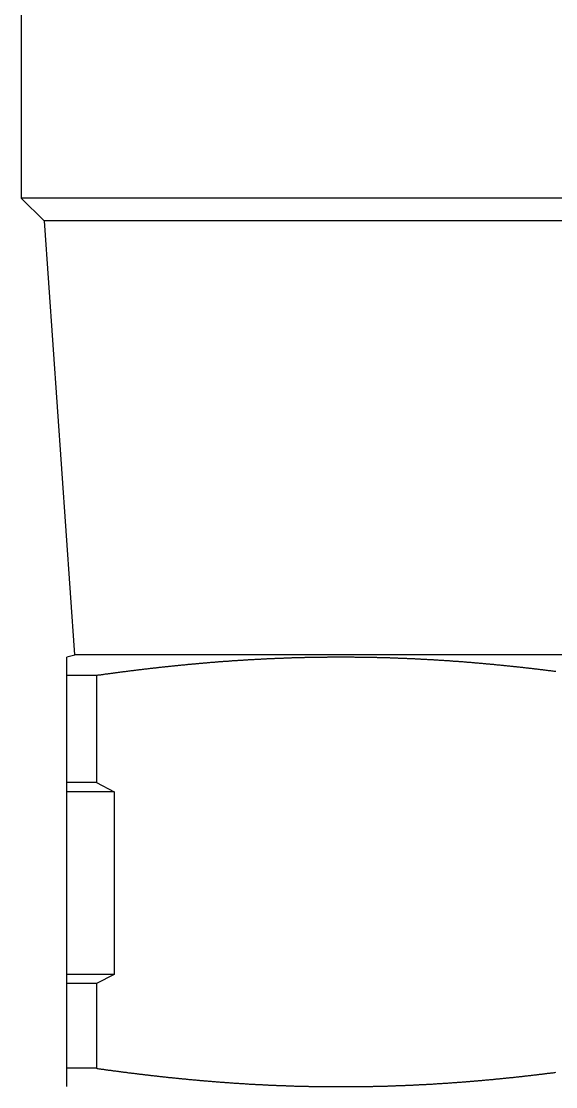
# Model space of a CAD drawing. Extents: x -4 to 101, y -20 to 69.
# Drawn here: x 87.17 to 93.02, y 7.35 to 19.02 of the extents above; entities that cross this region are included whole.
import ezdxf

# ---------------------------------------------------------------- set-up
doc = ezdxf.new("R2010")
doc.units = 0
doc.layers.get('0').update_dxf_attribs({"linetype": 'CONTINUOUS'})

msp = doc.modelspace()

# ---------------------------------------------------------------- linework, layer by layer
at = {"color": 7, "linetype": 'CONTINUOUS'}
for p, q in [((87.169, 19.481), (87.169, 17.081)), ((87.169, 17.081), (87.419, 16.831)), ((100.169, 17.081), (87.169, 17.081)), ((87.419, 16.831), (87.751, 12.081)), ((99.919, 16.831), (87.419, 16.831)), ((87.769, 12.081), (87.669, 12.054)), ((87.669, 7.352), (87.669, 12.054)), ((99.587, 12.081), (87.751, 12.081)), ((87.991, 11.853), (87.669, 11.853)), ((87.991, 11.853), (87.991, 10.681)), ((87.991, 10.681), (87.669, 10.681)), ((87.991, 10.681), (88.185, 10.581)), ((88.185, 10.581), (87.669, 10.581)), ((88.185, 10.581), (88.185, 8.581)), ((88.185, 8.581), (87.669, 8.581)), ((88.185, 8.581), (87.991, 8.481)), ((87.991, 8.481), (87.669, 8.481)), ((87.991, 8.481), (87.991, 7.553)), ((87.991, 7.553), (87.669, 7.553))]:
    msp.add_line(p, q, dxfattribs=at)
at = {"color": 7}
for points in [[(93.022, 11.897, 0), (93.013, 11.898, 0), (93.004, 11.899, 0), (92.996, 11.9, 0), (92.987, 11.902, 0), (92.978, 11.903, 0), (92.969, 11.904, 0), (92.961, 11.905, 0), (92.952, 11.906, 0), (92.943, 11.907, 0), (92.934, 11.908, 0), (92.925, 11.909, 0), (92.917, 11.91, 0), (92.908, 11.911, 0), (92.899, 11.912, 0), (92.89, 11.913, 0), (92.882, 11.915, 0), (92.873, 11.916, 0), (92.864, 11.917, 0), (92.855, 11.918, 0), (92.846, 11.919, 0), (92.838, 11.92, 0), (92.829, 11.921, 0), (92.82, 11.922, 0), (92.811, 11.923, 0), (92.802, 11.924, 0), (92.793, 11.925, 0), (92.785, 11.926, 0), (92.776, 11.927, 0), (92.767, 11.928, 0), (92.758, 11.929, 0), (92.749, 11.93, 0), (92.741, 11.931, 0), (92.732, 11.932, 0), (92.723, 11.933, 0), (92.714, 11.934, 0), (92.706, 11.935, 0), (92.697, 11.936, 0), (92.688, 11.937, 0), (92.679, 11.938, 0), (92.67, 11.939, 0), (92.662, 11.94, 0), (92.653, 11.941, 0), (92.644, 11.942, 0), (92.635, 11.943, 0), (92.626, 11.944, 0), (92.618, 11.945, 0), (92.609, 11.946, 0), (92.6, 11.947, 0), (92.591, 11.948, 0), (92.582, 11.949, 0), (92.573, 11.95, 0), (92.565, 11.95, 0), (92.556, 11.951, 0), (92.547, 11.952, 0), (92.538, 11.953, 0), (92.529, 11.954, 0), (92.521, 11.955, 0), (92.512, 11.956, 0), (92.503, 11.957, 0), (92.494, 11.958, 0), (92.485, 11.959, 0), (92.477, 11.96, 0), (92.468, 11.961, 0), (92.459, 11.961, 0), (92.45, 11.962, 0), (92.441, 11.963, 0), (92.433, 11.964, 0), (92.424, 11.965, 0), (92.415, 11.966, 0), (92.406, 11.967, 0), (92.397, 11.968, 0), (92.388, 11.968, 0), (92.38, 11.969, 0), (92.371, 11.97, 0), (92.362, 11.971, 0), (92.353, 11.972, 0), (92.344, 11.973, 0), (92.336, 11.973, 0), (92.327, 11.974, 0), (92.318, 11.975, 0), (92.309, 11.976, 0), (92.3, 11.977, 0), (92.291, 11.978, 0), (92.283, 11.978, 0), (92.274, 11.979, 0), (92.265, 11.98, 0), (92.256, 11.981, 0), (92.247, 11.982, 0), (92.239, 11.982, 0), (92.23, 11.983, 0), (92.221, 11.984, 0), (92.212, 11.985, 0), (92.203, 11.986, 0), (92.195, 11.986, 0), (92.186, 11.987, 0), (92.177, 11.988, 0), (92.168, 11.989, 0), (92.159, 11.989, 0), (92.15, 11.99, 0), (92.141, 11.991, 0), (92.133, 11.992, 0), (92.124, 11.992, 0), (92.115, 11.993, 0), (92.106, 11.994, 0), (92.097, 11.995, 0), (92.089, 11.995, 0), (92.08, 11.996, 0), (92.071, 11.997, 0), (92.062, 11.997, 0), (92.053, 11.998, 0), (92.044, 11.999, 0), (92.036, 11.999, 0), (92.027, 12, 0), (92.018, 12.001, 0), (92.009, 12.002, 0), (92, 12.002, 0), (91.991, 12.003, 0), (91.983, 12.004, 0), (91.974, 12.004, 0), (91.965, 12.005, 0), (91.956, 12.006, 0), (91.947, 12.006, 0), (91.939, 12.007, 0), (91.93, 12.008, 0), (91.921, 12.008, 0), (91.912, 12.009, 0), (91.903, 12.009, 0), (91.894, 12.01, 0), (91.885, 12.011, 0), (91.877, 12.011, 0), (91.868, 12.012, 0), (91.859, 12.013, 0), (91.85, 12.013, 0), (91.841, 12.014, 0), (91.832, 12.014, 0), (91.824, 12.015, 0), (91.815, 12.016, 0), (91.806, 12.016, 0), (91.797, 12.017, 0), (91.788, 12.017, 0), (91.779, 12.018, 0), (91.771, 12.018, 0), (91.762, 12.019, 0), (91.753, 12.02, 0), (91.744, 12.02, 0), (91.735, 12.021, 0), (91.726, 12.021, 0), (91.718, 12.022, 0), (91.709, 12.022, 0), (91.7, 12.023, 0), (91.691, 12.023, 0), (91.682, 12.024, 0), (91.673, 12.024, 0), (91.665, 12.025, 0), (91.656, 12.025, 0), (91.647, 12.026, 0), (91.638, 12.026, 0), (91.629, 12.027, 0), (91.62, 12.027, 0), (91.612, 12.028, 0), (91.603, 12.028, 0), (91.594, 12.029, 0), (91.585, 12.029, 0), (91.576, 12.03, 0), (91.567, 12.03, 0), (91.558, 12.031, 0), (91.55, 12.031, 0), (91.541, 12.032, 0), (91.532, 12.032, 0), (91.523, 12.033, 0), (91.514, 12.033, 0), (91.505, 12.034, 0), (91.496, 12.034, 0), (91.488, 12.034, 0), (91.479, 12.035, 0), (91.47, 12.035, 0), (91.461, 12.036, 0), (91.452, 12.036, 0), (91.443, 12.036, 0), (91.435, 12.037, 0), (91.426, 12.037, 0), (91.417, 12.038, 0), (91.408, 12.038, 0), (91.399, 12.038, 0), (91.39, 12.039, 0), (91.382, 12.039, 0), (91.373, 12.04, 0), (91.364, 12.04, 0), (91.355, 12.04, 0), (91.346, 12.041, 0), (91.337, 12.041, 0), (91.328, 12.041, 0), (91.32, 12.042, 0), (91.311, 12.042, 0), (91.302, 12.042, 0), (91.293, 12.043, 0), (91.284, 12.043, 0), (91.275, 12.043, 0), (91.266, 12.044, 0), (91.258, 12.044, 0), (91.249, 12.044, 0), (91.24, 12.044, 0), (91.231, 12.045, 0), (91.222, 12.045, 0), (91.213, 12.045, 0), (91.204, 12.046, 0), (91.196, 12.046, 0), (91.187, 12.046, 0), (91.178, 12.046, 0), (91.169, 12.047, 0), (91.16, 12.047, 0), (91.151, 12.047, 0), (91.142, 12.047, 0), (91.134, 12.048, 0), (91.125, 12.048, 0), (91.116, 12.048, 0), (91.107, 12.049, 0), (91.098, 12.049, 0), (91.089, 12.049, 0), (91.081, 12.049, 0), (91.072, 12.049, 0), (91.063, 12.05, 0), (91.054, 12.05, 0), (91.045, 12.05, 0), (91.036, 12.05, 0), (91.027, 12.05, 0), (91.019, 12.05, 0), (91.01, 12.051, 0), (91.001, 12.051, 0), (90.992, 12.051, 0), (90.983, 12.051, 0), (90.974, 12.051, 0), (90.965, 12.052, 0), (90.957, 12.052, 0), (90.948, 12.052, 0), (90.939, 12.052, 0), (90.93, 12.052, 0), (90.921, 12.052, 0), (90.912, 12.052, 0), (90.903, 12.053, 0), (90.895, 12.053, 0), (90.886, 12.053, 0), (90.877, 12.053, 0), (90.868, 12.053, 0), (90.859, 12.053, 0), (90.85, 12.053, 0), (90.841, 12.053, 0), (90.833, 12.053, 0), (90.824, 12.053, 0), (90.815, 12.054, 0), (90.806, 12.054, 0), (90.797, 12.054, 0), (90.788, 12.054, 0), (90.779, 12.054, 0), (90.771, 12.054, 0), (90.762, 12.054, 0), (90.753, 12.054, 0), (90.744, 12.054, 0), (90.735, 12.054, 0), (90.726, 12.054, 0), (90.718, 12.054, 0), (90.709, 12.054, 0), (90.7, 12.054, 0), (90.691, 12.054, 0), (90.682, 12.054, 0), (90.673, 12.054, 0), (90.664, 12.054, 0), (90.656, 12.054, 0), (90.647, 12.054, 0), (90.638, 12.054, 0), (90.629, 12.054, 0), (90.62, 12.054, 0), (90.611, 12.054, 0), (90.602, 12.054, 0), (90.594, 12.054, 0), (90.585, 12.054, 0), (90.576, 12.054, 0), (90.567, 12.054, 0), (90.558, 12.054, 0), (90.549, 12.054, 0), (90.54, 12.054, 0), (90.531, 12.054, 0), (90.523, 12.054, 0), (90.514, 12.053, 0), (90.505, 12.053, 0), (90.496, 12.053, 0), (90.487, 12.053, 0), (90.478, 12.053, 0), (90.469, 12.053, 0), (90.461, 12.053, 0), (90.452, 12.053, 0), (90.443, 12.053, 0), (90.434, 12.053, 0), (90.425, 12.052, 0), (90.416, 12.052, 0), (90.407, 12.052, 0), (90.399, 12.052, 0), (90.39, 12.052, 0), (90.381, 12.052, 0), (90.372, 12.052, 0), (90.363, 12.051, 0), (90.354, 12.051, 0), (90.346, 12.051, 0), (90.337, 12.051, 0), (90.328, 12.051, 0), (90.319, 12.05, 0), (90.31, 12.05, 0), (90.301, 12.05, 0), (90.292, 12.05, 0), (90.284, 12.05, 0), (90.275, 12.05, 0), (90.266, 12.049, 0), (90.257, 12.049, 0), (90.248, 12.049, 0), (90.239, 12.049, 0), (90.23, 12.048, 0), (90.222, 12.048, 0), (90.213, 12.048, 0), (90.204, 12.048, 0), (90.195, 12.047, 0), (90.186, 12.047, 0), (90.177, 12.047, 0), (90.168, 12.047, 0), (90.16, 12.046, 0), (90.151, 12.046, 0), (90.142, 12.046, 0), (90.133, 12.046, 0), (90.124, 12.045, 0), (90.115, 12.045, 0), (90.106, 12.045, 0), (90.098, 12.044, 0), (90.089, 12.044, 0), (90.08, 12.044, 0), (90.071, 12.043, 0), (90.062, 12.043, 0), (90.053, 12.043, 0), (90.045, 12.043, 0), (90.036, 12.042, 0), (90.027, 12.042, 0), (90.018, 12.042, 0), (90.009, 12.041, 0), (90, 12.041, 0), (89.992, 12.04, 0), (89.983, 12.04, 0), (89.974, 12.04, 0), (89.965, 12.04, 0), (89.956, 12.039, 0), (89.947, 12.039, 0), (89.938, 12.038, 0), (89.93, 12.038, 0), (89.921, 12.038, 0), (89.912, 12.037, 0), (89.903, 12.037, 0), (89.894, 12.036, 0), (89.885, 12.036, 0), (89.876, 12.036, 0), (89.868, 12.035, 0), (89.859, 12.035, 0), (89.85, 12.034, 0), (89.841, 12.034, 0), (89.832, 12.034, 0), (89.823, 12.033, 0), (89.814, 12.033, 0), (89.806, 12.032, 0), (89.797, 12.032, 0), (89.788, 12.031, 0), (89.779, 12.031, 0), (89.77, 12.03, 0), (89.761, 12.03, 0), (89.753, 12.029, 0), (89.744, 12.029, 0), (89.735, 12.028, 0), (89.726, 12.028, 0), (89.717, 12.027, 0), (89.708, 12.027, 0), (89.7, 12.026, 0), (89.691, 12.026, 0), (89.682, 12.025, 0), (89.673, 12.025, 0), (89.664, 12.024, 0), (89.655, 12.024, 0), (89.647, 12.023, 0), (89.638, 12.023, 0), (89.629, 12.022, 0), (89.62, 12.022, 0), (89.611, 12.021, 0), (89.602, 12.021, 0), (89.594, 12.02, 0), (89.585, 12.02, 0), (89.576, 12.019, 0), (89.567, 12.018, 0), (89.558, 12.018, 0), (89.549, 12.017, 0), (89.54, 12.017, 0), (89.532, 12.016, 0), (89.523, 12.016, 0), (89.514, 12.015, 0), (89.505, 12.014, 0), (89.496, 12.014, 0), (89.487, 12.013, 0), (89.479, 12.013, 0), (89.47, 12.012, 0), (89.461, 12.011, 0), (89.452, 12.011, 0), (89.443, 12.01, 0), (89.434, 12.009, 0), (89.426, 12.009, 0), (89.417, 12.008, 0), (89.408, 12.008, 0), (89.399, 12.007, 0), (89.39, 12.006, 0), (89.381, 12.006, 0), (89.373, 12.005, 0), (89.364, 12.004, 0), (89.355, 12.004, 0), (89.346, 12.003, 0), (89.337, 12.002, 0), (89.328, 12.002, 0), (89.32, 12.001, 0), (89.311, 12, 0), (89.302, 11.999, 0), (89.293, 11.999, 0), (89.284, 11.998, 0), (89.275, 11.997, 0), (89.267, 11.997, 0), (89.258, 11.996, 0), (89.249, 11.995, 0), (89.24, 11.995, 0), (89.231, 11.994, 0), (89.222, 11.993, 0), (89.214, 11.992, 0), (89.205, 11.992, 0), (89.196, 11.991, 0), (89.187, 11.99, 0), (89.178, 11.989, 0), (89.17, 11.989, 0), (89.161, 11.988, 0), (89.152, 11.987, 0), (89.143, 11.986, 0), (89.134, 11.986, 0), (89.125, 11.985, 0), (89.117, 11.984, 0), (89.108, 11.983, 0), (89.099, 11.982, 0), (89.09, 11.982, 0), (89.081, 11.981, 0), (89.073, 11.98, 0), (89.064, 11.979, 0), (89.055, 11.978, 0), (89.046, 11.978, 0), (89.037, 11.977, 0), (89.028, 11.976, 0), (89.02, 11.975, 0), (89.011, 11.974, 0), (89.002, 11.973, 0), (88.993, 11.973, 0), (88.984, 11.972, 0), (88.975, 11.971, 0), (88.967, 11.97, 0), (88.958, 11.969, 0), (88.949, 11.968, 0), (88.94, 11.968, 0), (88.931, 11.967, 0), (88.923, 11.966, 0), (88.914, 11.965, 0), (88.905, 11.964, 0), (88.896, 11.963, 0), (88.887, 11.962, 0), (88.879, 11.961, 0), (88.87, 11.961, 0), (88.861, 11.96, 0), (88.852, 11.959, 0), (88.843, 11.958, 0), (88.835, 11.957, 0), (88.826, 11.956, 0), (88.817, 11.955, 0), (88.808, 11.954, 0), (88.799, 11.953, 0), (88.79, 11.952, 0), (88.782, 11.951, 0), (88.773, 11.95, 0), (88.764, 11.95, 0), (88.755, 11.949, 0), (88.746, 11.948, 0), (88.738, 11.947, 0), (88.729, 11.946, 0), (88.72, 11.945, 0), (88.711, 11.944, 0), (88.702, 11.943, 0), (88.694, 11.942, 0), (88.685, 11.941, 0), (88.676, 11.94, 0), (88.667, 11.939, 0), (88.658, 11.938, 0), (88.65, 11.937, 0), (88.641, 11.936, 0), (88.632, 11.935, 0), (88.623, 11.934, 0), (88.614, 11.933, 0), (88.606, 11.932, 0), (88.597, 11.931, 0), (88.588, 11.93, 0), (88.579, 11.929, 0), (88.57, 11.928, 0), (88.562, 11.927, 0), (88.553, 11.926, 0), (88.544, 11.925, 0), (88.535, 11.924, 0), (88.526, 11.923, 0), (88.518, 11.922, 0), (88.509, 11.921, 0), (88.5, 11.92, 0), (88.491, 11.919, 0), (88.483, 11.918, 0), (88.474, 11.917, 0), (88.465, 11.916, 0), (88.456, 11.915, 0), (88.447, 11.913, 0), (88.439, 11.912, 0), (88.43, 11.911, 0), (88.421, 11.91, 0), (88.412, 11.909, 0), (88.403, 11.908, 0), (88.395, 11.907, 0), (88.386, 11.906, 0), (88.377, 11.905, 0), (88.368, 11.904, 0), (88.359, 11.903, 0), (88.351, 11.902, 0), (88.342, 11.9, 0), (88.333, 11.899, 0), (88.324, 11.898, 0), (88.316, 11.897, 0), (88.307, 11.896, 0), (88.298, 11.895, 0), (88.289, 11.894, 0), (88.28, 11.893, 0), (88.272, 11.891, 0), (88.263, 11.89, 0), (88.254, 11.889, 0), (88.245, 11.888, 0), (88.236, 11.887, 0), (88.228, 11.886, 0), (88.219, 11.884, 0), (88.21, 11.883, 0), (88.201, 11.882, 0), (88.192, 11.881, 0), (88.184, 11.88, 0), (88.175, 11.879, 0), (88.166, 11.877, 0), (88.157, 11.876, 0), (88.149, 11.875, 0), (88.14, 11.874, 0), (88.131, 11.873, 0), (88.122, 11.871, 0), (88.114, 11.87, 0), (88.105, 11.869, 0), (88.096, 11.868, 0), (88.087, 11.867, 0), (88.078, 11.866, 0), (88.07, 11.864, 0), (88.061, 11.863, 0), (88.052, 11.862, 0), (88.043, 11.861, 0), (88.035, 11.859, 0), (88.026, 11.858, 0), (88.017, 11.857, 0), (88.008, 11.856, 0), (87.999, 11.854, 0), (87.991, 11.853, 0)], [(87.991, 7.553, 0), (87.999, 7.551, 0), (88.008, 7.55, 0), (88.017, 7.549, 0), (88.026, 7.548, 0), (88.035, 7.546, 0), (88.043, 7.545, 0), (88.052, 7.544, 0), (88.061, 7.543, 0), (88.07, 7.542, 0), (88.078, 7.54, 0), (88.087, 7.539, 0), (88.096, 7.538, 0), (88.105, 7.537, 0), (88.114, 7.535, 0), (88.122, 7.534, 0), (88.131, 7.533, 0), (88.14, 7.532, 0), (88.149, 7.531, 0), (88.157, 7.53, 0), (88.166, 7.528, 0), (88.175, 7.527, 0), (88.184, 7.526, 0), (88.192, 7.525, 0), (88.201, 7.524, 0), (88.21, 7.523, 0), (88.219, 7.521, 0), (88.228, 7.52, 0), (88.236, 7.519, 0), (88.245, 7.518, 0), (88.254, 7.517, 0), (88.263, 7.516, 0), (88.272, 7.514, 0), (88.28, 7.513, 0), (88.289, 7.512, 0), (88.298, 7.511, 0), (88.307, 7.51, 0), (88.316, 7.509, 0), (88.324, 7.508, 0), (88.333, 7.507, 0), (88.342, 7.505, 0), (88.351, 7.504, 0), (88.359, 7.503, 0), (88.368, 7.502, 0), (88.377, 7.501, 0), (88.386, 7.5, 0), (88.395, 7.499, 0), (88.403, 7.498, 0), (88.412, 7.497, 0), (88.421, 7.496, 0), (88.43, 7.495, 0), (88.439, 7.494, 0), (88.447, 7.492, 0), (88.456, 7.491, 0), (88.465, 7.49, 0), (88.474, 7.489, 0), (88.483, 7.488, 0), (88.491, 7.487, 0), (88.5, 7.486, 0), (88.509, 7.485, 0), (88.518, 7.484, 0), (88.526, 7.483, 0), (88.535, 7.482, 0), (88.544, 7.481, 0), (88.553, 7.48, 0), (88.562, 7.479, 0), (88.57, 7.478, 0), (88.579, 7.477, 0), (88.588, 7.476, 0), (88.597, 7.475, 0), (88.606, 7.474, 0), (88.614, 7.473, 0), (88.623, 7.472, 0), (88.632, 7.471, 0), (88.641, 7.47, 0), (88.65, 7.469, 0), (88.658, 7.468, 0), (88.667, 7.467, 0), (88.676, 7.466, 0), (88.685, 7.465, 0), (88.694, 7.464, 0), (88.702, 7.463, 0), (88.711, 7.462, 0), (88.72, 7.461, 0), (88.729, 7.46, 0), (88.738, 7.459, 0), (88.746, 7.458, 0), (88.755, 7.457, 0), (88.764, 7.456, 0), (88.773, 7.455, 0), (88.782, 7.454, 0), (88.79, 7.453, 0), (88.799, 7.453, 0), (88.808, 7.452, 0), (88.817, 7.451, 0), (88.826, 7.45, 0), (88.835, 7.449, 0), (88.843, 7.448, 0), (88.852, 7.447, 0), (88.861, 7.446, 0), (88.87, 7.445, 0), (88.879, 7.444, 0), (88.887, 7.444, 0), (88.896, 7.443, 0), (88.905, 7.442, 0), (88.914, 7.441, 0), (88.923, 7.44, 0), (88.931, 7.439, 0), (88.94, 7.438, 0), (88.949, 7.437, 0), (88.958, 7.437, 0), (88.967, 7.436, 0), (88.975, 7.435, 0), (88.984, 7.434, 0), (88.993, 7.433, 0), (89.002, 7.432, 0), (89.011, 7.432, 0), (89.02, 7.431, 0), (89.028, 7.43, 0), (89.037, 7.429, 0), (89.046, 7.428, 0), (89.055, 7.427, 0), (89.064, 7.427, 0), (89.073, 7.426, 0), (89.081, 7.425, 0), (89.09, 7.424, 0), (89.099, 7.423, 0), (89.108, 7.423, 0), (89.117, 7.422, 0), (89.125, 7.421, 0), (89.134, 7.42, 0), (89.143, 7.42, 0), (89.152, 7.419, 0), (89.161, 7.418, 0), (89.169, 7.417, 0), (89.178, 7.416, 0), (89.187, 7.416, 0), (89.196, 7.415, 0), (89.205, 7.414, 0), (89.214, 7.413, 0), (89.222, 7.413, 0), (89.231, 7.412, 0), (89.24, 7.411, 0), (89.249, 7.411, 0), (89.258, 7.41, 0), (89.267, 7.409, 0), (89.275, 7.408, 0), (89.284, 7.408, 0), (89.293, 7.407, 0), (89.302, 7.406, 0), (89.311, 7.406, 0), (89.32, 7.405, 0), (89.328, 7.404, 0), (89.337, 7.404, 0), (89.346, 7.403, 0), (89.355, 7.402, 0), (89.364, 7.402, 0), (89.373, 7.401, 0), (89.381, 7.4, 0), (89.39, 7.4, 0), (89.399, 7.399, 0), (89.408, 7.398, 0), (89.417, 7.398, 0), (89.426, 7.397, 0), (89.434, 7.396, 0), (89.443, 7.396, 0), (89.452, 7.395, 0), (89.461, 7.395, 0), (89.47, 7.394, 0), (89.479, 7.393, 0), (89.487, 7.393, 0), (89.496, 7.392, 0), (89.505, 7.391, 0), (89.514, 7.391, 0), (89.523, 7.39, 0), (89.532, 7.39, 0), (89.54, 7.389, 0), (89.549, 7.389, 0), (89.558, 7.388, 0), (89.567, 7.387, 0), (89.576, 7.387, 0), (89.585, 7.386, 0), (89.594, 7.386, 0), (89.602, 7.385, 0), (89.611, 7.385, 0), (89.62, 7.384, 0), (89.629, 7.384, 0), (89.638, 7.383, 0), (89.647, 7.382, 0), (89.655, 7.382, 0), (89.664, 7.381, 0), (89.673, 7.381, 0), (89.682, 7.38, 0), (89.691, 7.38, 0), (89.7, 7.379, 0), (89.708, 7.379, 0), (89.717, 7.378, 0), (89.726, 7.378, 0), (89.735, 7.377, 0), (89.744, 7.377, 0), (89.753, 7.376, 0), (89.761, 7.376, 0), (89.77, 7.376, 0), (89.779, 7.375, 0), (89.788, 7.375, 0), (89.797, 7.374, 0), (89.806, 7.374, 0), (89.814, 7.373, 0), (89.823, 7.373, 0), (89.832, 7.372, 0), (89.841, 7.372, 0), (89.85, 7.372, 0), (89.859, 7.371, 0), (89.868, 7.371, 0), (89.876, 7.37, 0), (89.885, 7.37, 0), (89.894, 7.369, 0), (89.903, 7.369, 0), (89.912, 7.369, 0), (89.921, 7.368, 0), (89.93, 7.368, 0), (89.938, 7.368, 0), (89.947, 7.367, 0), (89.956, 7.367, 0), (89.965, 7.366, 0), (89.974, 7.366, 0), (89.983, 7.366, 0), (89.992, 7.365, 0), (90, 7.365, 0), (90.009, 7.365, 0), (90.018, 7.364, 0), (90.027, 7.364, 0), (90.036, 7.364, 0), (90.045, 7.363, 0), (90.053, 7.363, 0), (90.062, 7.363, 0), (90.071, 7.362, 0), (90.08, 7.362, 0), (90.089, 7.362, 0), (90.098, 7.361, 0), (90.106, 7.361, 0), (90.115, 7.361, 0), (90.124, 7.361, 0), (90.133, 7.36, 0), (90.142, 7.36, 0), (90.151, 7.36, 0), (90.16, 7.359, 0), (90.168, 7.359, 0), (90.177, 7.359, 0), (90.186, 7.359, 0), (90.195, 7.358, 0), (90.204, 7.358, 0), (90.213, 7.358, 0), (90.222, 7.358, 0), (90.23, 7.357, 0), (90.239, 7.357, 0), (90.248, 7.357, 0), (90.257, 7.357, 0), (90.266, 7.357, 0), (90.275, 7.356, 0), (90.284, 7.356, 0), (90.292, 7.356, 0), (90.301, 7.356, 0), (90.31, 7.356, 0), (90.319, 7.355, 0), (90.328, 7.355, 0), (90.337, 7.355, 0), (90.346, 7.355, 0), (90.354, 7.355, 0), (90.363, 7.354, 0), (90.372, 7.354, 0), (90.381, 7.354, 0), (90.39, 7.354, 0), (90.399, 7.354, 0), (90.407, 7.354, 0), (90.416, 7.354, 0), (90.425, 7.353, 0), (90.434, 7.353, 0), (90.443, 7.353, 0), (90.452, 7.353, 0), (90.461, 7.353, 0), (90.469, 7.353, 0), (90.478, 7.353, 0), (90.487, 7.353, 0), (90.496, 7.353, 0), (90.505, 7.352, 0), (90.514, 7.352, 0), (90.523, 7.352, 0), (90.531, 7.352, 0), (90.54, 7.352, 0), (90.549, 7.352, 0), (90.558, 7.352, 0), (90.567, 7.352, 0), (90.576, 7.352, 0), (90.585, 7.352, 0), (90.594, 7.352, 0), (90.602, 7.352, 0), (90.611, 7.352, 0), (90.62, 7.352, 0), (90.629, 7.352, 0), (90.638, 7.352, 0), (90.647, 7.352, 0), (90.656, 7.352, 0), (90.664, 7.352, 0), (90.673, 7.352, 0), (90.682, 7.352, 0), (90.691, 7.352, 0), (90.7, 7.352, 0), (90.709, 7.352, 0), (90.718, 7.352, 0), (90.726, 7.352, 0), (90.735, 7.352, 0), (90.744, 7.352, 0), (90.753, 7.352, 0), (90.762, 7.352, 0), (90.771, 7.352, 0), (90.779, 7.352, 0), (90.788, 7.352, 0), (90.797, 7.352, 0), (90.806, 7.352, 0), (90.815, 7.352, 0), (90.824, 7.352, 0), (90.833, 7.352, 0), (90.841, 7.353, 0), (90.85, 7.353, 0), (90.859, 7.353, 0), (90.868, 7.353, 0), (90.877, 7.353, 0), (90.886, 7.353, 0), (90.895, 7.353, 0), (90.903, 7.353, 0), (90.912, 7.353, 0), (90.921, 7.354, 0), (90.93, 7.354, 0), (90.939, 7.354, 0), (90.948, 7.354, 0), (90.957, 7.354, 0), (90.965, 7.354, 0), (90.974, 7.354, 0), (90.983, 7.355, 0), (90.992, 7.355, 0), (91.001, 7.355, 0), (91.01, 7.355, 0), (91.019, 7.355, 0), (91.027, 7.356, 0), (91.036, 7.356, 0), (91.045, 7.356, 0), (91.054, 7.356, 0), (91.063, 7.356, 0), (91.072, 7.357, 0), (91.081, 7.357, 0), (91.089, 7.357, 0), (91.098, 7.357, 0), (91.107, 7.357, 0), (91.116, 7.358, 0), (91.125, 7.358, 0), (91.134, 7.358, 0), (91.142, 7.358, 0), (91.151, 7.359, 0), (91.16, 7.359, 0), (91.169, 7.359, 0), (91.178, 7.359, 0), (91.187, 7.36, 0), (91.196, 7.36, 0), (91.204, 7.36, 0), (91.213, 7.361, 0), (91.222, 7.361, 0), (91.231, 7.361, 0), (91.24, 7.361, 0), (91.249, 7.362, 0), (91.258, 7.362, 0), (91.266, 7.362, 0), (91.275, 7.363, 0), (91.284, 7.363, 0), (91.293, 7.363, 0), (91.302, 7.364, 0), (91.311, 7.364, 0), (91.32, 7.364, 0), (91.328, 7.365, 0), (91.337, 7.365, 0), (91.346, 7.365, 0), (91.355, 7.366, 0), (91.364, 7.366, 0), (91.373, 7.366, 0), (91.382, 7.367, 0), (91.39, 7.367, 0), (91.399, 7.368, 0), (91.408, 7.368, 0), (91.417, 7.368, 0), (91.426, 7.369, 0), (91.435, 7.369, 0), (91.443, 7.369, 0), (91.452, 7.37, 0), (91.461, 7.37, 0), (91.47, 7.371, 0), (91.479, 7.371, 0), (91.488, 7.372, 0), (91.496, 7.372, 0), (91.505, 7.372, 0), (91.514, 7.373, 0), (91.523, 7.373, 0), (91.532, 7.374, 0), (91.541, 7.374, 0), (91.55, 7.375, 0), (91.558, 7.375, 0), (91.567, 7.376, 0), (91.576, 7.376, 0), (91.585, 7.376, 0), (91.594, 7.377, 0), (91.603, 7.377, 0), (91.612, 7.378, 0), (91.62, 7.378, 0), (91.629, 7.379, 0), (91.638, 7.379, 0), (91.647, 7.38, 0), (91.656, 7.38, 0), (91.665, 7.381, 0), (91.673, 7.381, 0), (91.682, 7.382, 0), (91.691, 7.382, 0), (91.7, 7.383, 0), (91.709, 7.384, 0), (91.718, 7.384, 0), (91.726, 7.385, 0), (91.735, 7.385, 0), (91.744, 7.386, 0), (91.753, 7.386, 0), (91.762, 7.387, 0), (91.771, 7.387, 0), (91.779, 7.388, 0), (91.788, 7.389, 0), (91.797, 7.389, 0), (91.806, 7.39, 0), (91.815, 7.39, 0), (91.824, 7.391, 0), (91.832, 7.391, 0), (91.841, 7.392, 0), (91.85, 7.393, 0), (91.859, 7.393, 0), (91.868, 7.394, 0), (91.877, 7.395, 0), (91.885, 7.395, 0), (91.894, 7.396, 0), (91.903, 7.396, 0), (91.912, 7.397, 0), (91.921, 7.398, 0), (91.93, 7.398, 0), (91.939, 7.399, 0), (91.947, 7.4, 0), (91.956, 7.4, 0), (91.965, 7.401, 0), (91.974, 7.402, 0), (91.983, 7.402, 0), (91.991, 7.403, 0), (92, 7.404, 0), (92.009, 7.404, 0), (92.018, 7.405, 0), (92.027, 7.406, 0), (92.036, 7.406, 0), (92.044, 7.407, 0), (92.053, 7.408, 0), (92.062, 7.408, 0), (92.071, 7.409, 0), (92.08, 7.41, 0), (92.089, 7.411, 0), (92.097, 7.411, 0), (92.106, 7.412, 0), (92.115, 7.413, 0), (92.124, 7.413, 0), (92.133, 7.414, 0), (92.141, 7.415, 0), (92.15, 7.416, 0), (92.159, 7.416, 0), (92.168, 7.417, 0), (92.177, 7.418, 0), (92.186, 7.419, 0), (92.195, 7.42, 0), (92.203, 7.42, 0), (92.212, 7.421, 0), (92.221, 7.422, 0), (92.23, 7.423, 0), (92.239, 7.423, 0), (92.247, 7.424, 0), (92.256, 7.425, 0), (92.265, 7.426, 0), (92.274, 7.427, 0), (92.283, 7.427, 0), (92.291, 7.428, 0), (92.3, 7.429, 0), (92.309, 7.43, 0), (92.318, 7.431, 0), (92.327, 7.432, 0), (92.336, 7.432, 0), (92.344, 7.433, 0), (92.353, 7.434, 0), (92.362, 7.435, 0), (92.371, 7.436, 0), (92.38, 7.437, 0), (92.388, 7.437, 0), (92.397, 7.438, 0), (92.406, 7.439, 0), (92.415, 7.44, 0), (92.424, 7.441, 0), (92.433, 7.442, 0), (92.441, 7.443, 0), (92.45, 7.444, 0), (92.459, 7.444, 0), (92.468, 7.445, 0), (92.477, 7.446, 0), (92.485, 7.447, 0), (92.494, 7.448, 0), (92.503, 7.449, 0), (92.512, 7.45, 0), (92.521, 7.451, 0), (92.529, 7.452, 0), (92.538, 7.453, 0), (92.547, 7.453, 0), (92.556, 7.454, 0), (92.565, 7.455, 0), (92.573, 7.456, 0), (92.582, 7.457, 0), (92.591, 7.458, 0), (92.6, 7.459, 0), (92.609, 7.46, 0), (92.618, 7.461, 0), (92.626, 7.462, 0), (92.635, 7.463, 0), (92.644, 7.464, 0), (92.653, 7.465, 0), (92.662, 7.466, 0), (92.67, 7.467, 0), (92.679, 7.468, 0), (92.688, 7.469, 0), (92.697, 7.47, 0), (92.706, 7.471, 0), (92.714, 7.472, 0), (92.723, 7.473, 0), (92.732, 7.474, 0), (92.741, 7.475, 0), (92.749, 7.476, 0), (92.758, 7.477, 0), (92.767, 7.478, 0), (92.776, 7.479, 0), (92.785, 7.48, 0), (92.793, 7.481, 0), (92.802, 7.482, 0), (92.811, 7.483, 0), (92.82, 7.484, 0), (92.829, 7.485, 0), (92.838, 7.486, 0), (92.846, 7.487, 0), (92.855, 7.488, 0), (92.864, 7.489, 0), (92.873, 7.49, 0), (92.882, 7.491, 0), (92.89, 7.492, 0), (92.899, 7.494, 0), (92.908, 7.495, 0), (92.917, 7.496, 0), (92.925, 7.497, 0), (92.934, 7.498, 0), (92.943, 7.499, 0), (92.952, 7.5, 0), (92.961, 7.501, 0), (92.969, 7.502, 0), (92.978, 7.503, 0), (92.987, 7.504, 0), (92.996, 7.505, 0), (93.004, 7.507, 0), (93.013, 7.508, 0), (93.022, 7.509, 0)]]:
    msp.add_polyline3d(points, dxfattribs=at)

doc.saveas('drawing.dxf')
